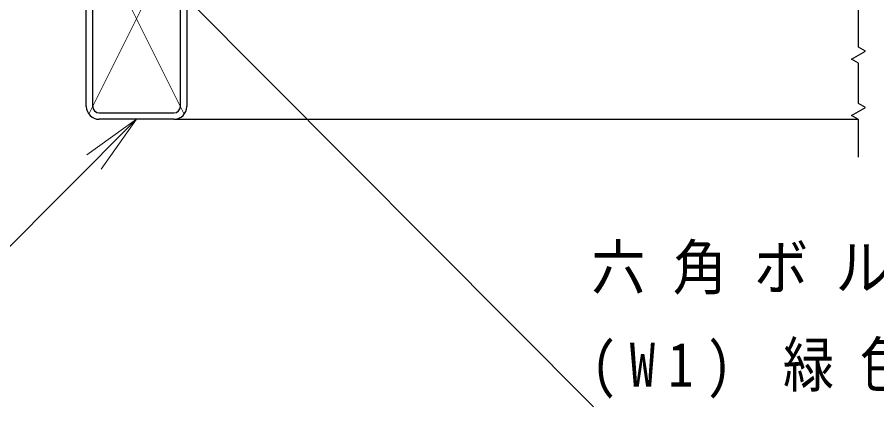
# Model space of a CAD drawing. Units: millimetres on the paper. Extents: x -365 to 143, y 0 to 257.
# Drawn here: x 73.34 to 116.11, y 46.28 to 65.64 of the extents above; entities that cross this region are included whole.
import ezdxf

# ---------------------------------------------------------------- set-up
doc = ezdxf.new("R2010")
doc.units = ezdxf.units.MM
doc.layers.add('LY_1', color=7, linetype='Continuous', lineweight=25)
doc.styles.add('ＭＳ ゴシック', font='')
doc.styles.get('ＭＳ ゴシック').set_extended_font_data('MS Gothic')

# ---------------------------------------------------------------- blocks, each defined once
blk = doc.blocks.new('open_arrow')
at = {"color": 0, "linetype": 'Continuous', "lineweight": -2}
blk.add_lwpolyline([(7.5, 1.25), (0, 0), (7.5, -1.25)], dxfattribs=at)

msp = doc.modelspace()

# ---------------------------------------------------------------- linework, layer by layer
at = {"layer": 'LY_1', "lineweight": 13}
for p, q in [((76.904, 60.825), (81.648, 70.313)), ((76.904, 70.313), (81.648, 60.825)), ((79.276, 69.089), (102.01, 46.283)), ((79.276, 60.569), (68.866, 50.159))]:
    msp.add_line(p, q, dxfattribs=at)
at = {"layer": 'LY_1', "color": 3}
for p, q in [((76.776, 61.209), (76.776, 69.929)), ((77.096, 61.209), (77.096, 69.929)), ((81.456, 61.209), (81.456, 69.929)), ((81.776, 69.929), (81.776, 61.209)), ((77.416, 60.889), (81.136, 60.889)), ((81.136, 60.569), (77.416, 60.569))]:
    msp.add_line(p, q, dxfattribs=at)
at = {"layer": 'LY_1'}
msp.add_line((81.136, 60.569), (115.194, 60.569), dxfattribs=at)
msp.add_lwpolyline([(115.194, 58.695), (115.194, 60.557), (114.848, 60.757), (115.541, 61.157), (115.194, 61.357), (115.194, 63.357), (114.848, 63.557), (115.541, 63.957), (115.194, 64.157), (115.194, 66.157)], dxfattribs=at)
at = {"layer": 'LY_1', "color": 3}
for centre, radius, start, end in [((77.416, 61.209), 0.64, 180, 270), ((77.416, 61.209), 0.32, 180, 270), ((81.136, 61.209), 0.64, 270, 0), ((81.136, 61.209), 0.32, 270, 0)]:
    msp.add_arc(centre, radius, start, end, dxfattribs=at)

# ---------------------------------------------------------------- block references
at = {"layer": 'LY_1', "lineweight": 13, "xscale": 0.4, "yscale": 0.4, "rotation": 225}
msp.add_blockref('open_arrow', (79.276, 60.569), dxfattribs=at)

# ---------------------------------------------------------------- texts
at = {"layer": 'LY_1', "char_height": 2.199, "attachment_point": 4, "style": 'ＭＳ ゴシック'}
for s, insert in [('\\T1.5;\\W0.9;六角ボルト\u3000M10X20L', (101.906, 53.083)), ('\\T1.5;\\W0.85;(W1)\\~緑色クロメート\u3000', (101.906, 48.083))]:
    msp.add_mtext(s, dxfattribs=dict(at, insert=insert))

doc.saveas('drawing.dxf')
